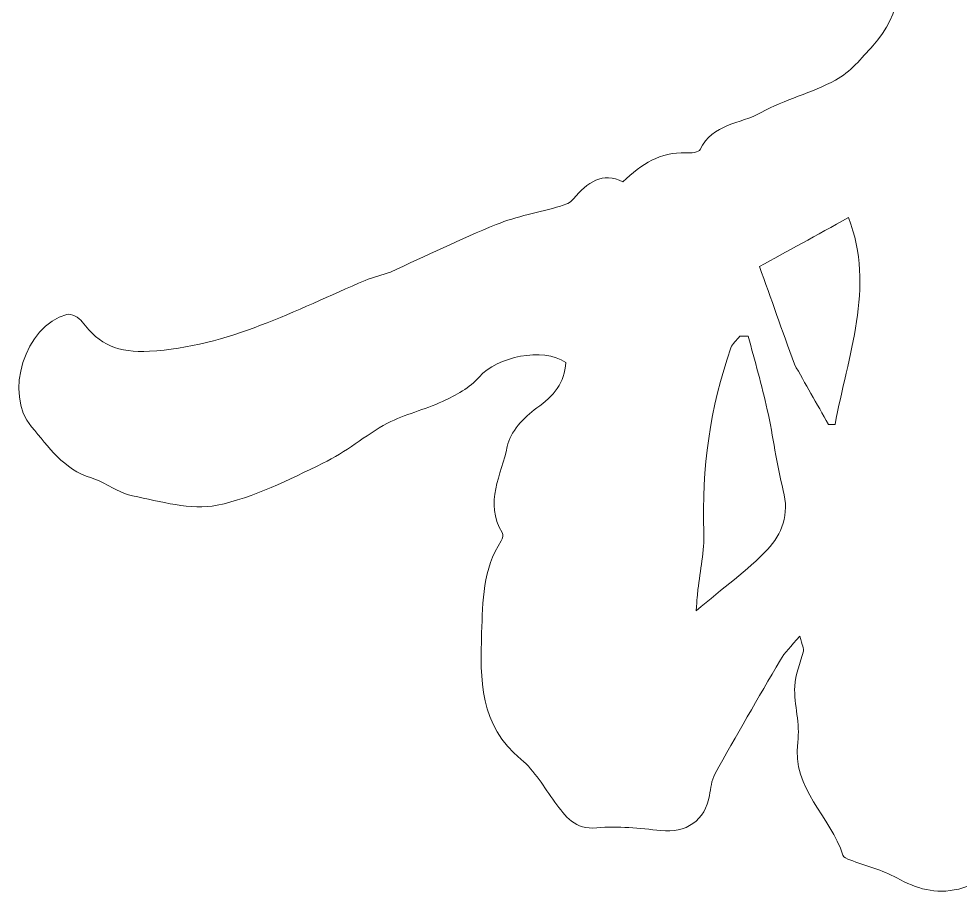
# Model space of a CAD drawing. Header units: inches. Extents: x -3272461 to -2504170, y 403793 to 1071042.
# Drawn here: x -2656481.4 to -2656050.6, y 619433.9 to 619833 of the extents above; entities that cross this region are included whole.
import ezdxf

# ---------------------------------------------------------------- set-up
doc = ezdxf.new("R2010")
doc.units = ezdxf.units.IN
doc.header["$LTSCALE"] = 1000
doc.header["$MEASUREMENT"] = 0
doc.layers.get('0').update_dxf_attribs({"lineweight": 18})

msp = doc.modelspace()

# ---------------------------------------------------------------- linework, layer by layer
for points in [[(-2656090.5, 619820.74), (-2656077.49, 619835.28), (-2656076.13, 619852.85), (-2656076.03, 619871.51)], [(-2656107.56, 619805.04), (-2656100.97, 619808.63), (-2656095.67, 619814.99), (-2656090.5, 619820.74)], [(-2656141.66, 619790.12), (-2656130.91, 619796.16), (-2656118.44, 619799.1), (-2656107.56, 619805.04)], [(-2656169.57, 619773.2), (-2656163.98, 619785.15), (-2656151.06, 619784.89), (-2656141.66, 619790.12)], [(-2656204.87, 619758.47), (-2656196.34, 619766.68), (-2656187.75, 619772.23), (-2656176.13, 619771.71)], [(-2656176.13, 619771.71), (-2656173.86, 619771.58), (-2656170.12, 619771.94), (-2656169.57, 619773.2)], [(-2656227.51, 619750.62), (-2656221.21, 619758.34), (-2656214.14, 619763.12), (-2656204.87, 619758.47)], [(-2656233.45, 619747.36), (-2656231.29, 619747.94), (-2656228.87, 619749.01), (-2656227.51, 619750.62)], [(-2656262.91, 619738.9), (-2656253.48, 619742.68), (-2656243.24, 619744.45), (-2656233.45, 619747.36)], [(-2656101.65, 619742.06), (-2656116.34, 619733.99), (-2656130.07, 619726.43), (-2656142.41, 619719.68)], [(-2656107.78, 619647.37), (-2656102.16, 619678.92), (-2656089.28, 619709.96), (-2656101.65, 619742.06)], [(-2656311.32, 619717.19), (-2656295.14, 619724.43), (-2656279.28, 619732.31), (-2656262.91, 619738.9)], [(-2656142.41, 619719.68), (-2656137.11, 619704.92), (-2656132.04, 619690.65), (-2656126.45, 619675.01)], [(-2656421.62, 619680.96), (-2656385.45, 619682.89), (-2656354.86, 619699.82), (-2656322.89, 619713.32)], [(-2656322.89, 619713.32), (-2656319.14, 619714.87), (-2656315.04, 619715.58), (-2656311.32, 619717.19)], [(-2656475.49, 619646.33), (-2656488.41, 619661.45), (-2656478.53, 619692.58), (-2656459.44, 619697.78)], [(-2656459.44, 619697.78), (-2656457.44, 619698.27), (-2656453.69, 619696.33), (-2656452.3, 619694.46)], [(-2656452.3, 619694.46), (-2656444.62, 619683.73), (-2656435.77, 619680.18), (-2656421.62, 619680.96)], [(-2656151.45, 619687.77), (-2656152.81, 619686), (-2656154.78, 619684.44), (-2656155.49, 619682.47)], [(-2656147.54, 619687.8), (-2656148.83, 619687.8), (-2656150.13, 619687.77), (-2656151.45, 619687.77)], [(-2656138.82, 619654.09), (-2656141.34, 619665.39), (-2656144.57, 619676.56), (-2656147.54, 619687.8)], [(-2656231, 619675.85), (-2656241.79, 619682.83), (-2656262.33, 619678.5), (-2656270.63, 619669.14)], [(-2656155.49, 619682.47), (-2656164.98, 619655.22), (-2656168.86, 619627.15), (-2656167.86, 619598.24)], [(-2656244.34, 619654.96), (-2656236.55, 619660.48), (-2656231.55, 619666.42), (-2656231, 619675.85)], [(-2656126.45, 619675.01), (-2656121.61, 619666.39), (-2656116.18, 619656.89), (-2656110.82, 619647.43)], [(-2656270.63, 619669.14), (-2656274.89, 619664.23), (-2656281.38, 619660.8), (-2656287.46, 619657.96)], [(-2656287.46, 619657.96), (-2656295.63, 619654.09), (-2656304.74, 619652.15), (-2656312.68, 619647.95)], [(-2656257.87, 619637.35), (-2656256.61, 619643.94), (-2656250.22, 619650.79), (-2656244.34, 619654.96)], [(-2656131.52, 619617.2), (-2656134.62, 619629.31), (-2656136.08, 619641.88), (-2656138.82, 619654.09)], [(-2656448.17, 619623.01), (-2656460.9, 619626.83), (-2656467.71, 619637.23), (-2656475.49, 619646.33)], [(-2656312.68, 619647.95), (-2656322.89, 619642.52), (-2656331.8, 619634.61), (-2656342.17, 619629.67)], [(-2656110.82, 619647.43), (-2656109.82, 619647.4), (-2656108.82, 619647.4), (-2656107.78, 619647.37)], [(-2656260.13, 619597.95), (-2656268.59, 619611.58), (-2656260.29, 619624.56), (-2656257.87, 619637.35)], [(-2656342.17, 619629.67), (-2656357.83, 619622.17), (-2656373.79, 619613.91), (-2656390.55, 619610.48)], [(-2656429.28, 619614.78), (-2656435.83, 619616.1), (-2656441.65, 619621.01), (-2656448.17, 619623.01)], [(-2656390.55, 619610.48), (-2656402.73, 619608.03), (-2656416.49, 619612.23), (-2656429.28, 619614.78)], [(-2656138.76, 619590.17), (-2656132.04, 619597.21), (-2656128.71, 619606.45), (-2656131.52, 619617.2)], [(-2656260.55, 619594.2), (-2656259.94, 619595.17), (-2656259.62, 619597.11), (-2656260.13, 619597.95)], [(-2656167.86, 619598.24), (-2656167.57, 619589.49), (-2656169.57, 619580.64), (-2656170.54, 619571.85)], [(-2656269.56, 619552.09), (-2656269.08, 619566.53), (-2656269.08, 619581.29), (-2656260.55, 619594.2)], [(-2656171.44, 619562.2), (-2656158.98, 619572.69), (-2656147.96, 619580.58), (-2656138.76, 619590.17)], [(-2656170.54, 619571.85), (-2656170.73, 619569.69), (-2656170.96, 619567.53), (-2656171.44, 619562.2)], [(-2656251.51, 619494.15), (-2656270.56, 619509.71), (-2656270.24, 619530.9), (-2656269.56, 619552.09)], [(-2656123.93, 619550.6), (-2656128, 619545.76), (-2656130.91, 619542.98), (-2656132.85, 619539.69)], [(-2656122.29, 619543.69), (-2656121.99, 619544.85), (-2656122.8, 619546.21), (-2656123.93, 619550.6)], [(-2656126.29, 619527.61), (-2656126.13, 619533), (-2656123.54, 619538.3), (-2656122.29, 619543.69)], [(-2656132.85, 619539.69), (-2656143.02, 619522.37), (-2656153.03, 619504.93), (-2656162.82, 619487.43)], [(-2656124.87, 619502.06), (-2656123.77, 619510.36), (-2656126.52, 619519.08), (-2656126.29, 619527.61)], [(-2656104.2, 619450.29), (-2656109.66, 619468.08), (-2656127.74, 619480.58), (-2656124.87, 619502.06)], [(-2656236.07, 619474.67), (-2656240.98, 619481.36), (-2656245.21, 619488.98), (-2656251.51, 619494.15)], [(-2656162.82, 619487.43), (-2656164.4, 619484.59), (-2656164.72, 619480.97), (-2656165.27, 619477.67)], [(-2656165.27, 619477.67), (-2656167.11, 619466.31), (-2656176.16, 619460.17), (-2656187.59, 619461.59)], [(-2656216.76, 619462.85), (-2656226.9, 619461.91), (-2656231.23, 619468.02), (-2656236.07, 619474.67)], [(-2656029.85, 619466.69), (-2656022.07, 619455.91), (-2656035.73, 619438.4), (-2656051.23, 619434.82)], [(-2656187.59, 619461.59), (-2656197.22, 619462.69), (-2656207.1, 619463.72), (-2656216.76, 619462.85)], [(-2656101.07, 619448.19), (-2656102.23, 619448.67), (-2656103.91, 619449.35), (-2656104.2, 619450.29)], [(-2656079.52, 619439.95), (-2656086.18, 619443.63), (-2656093.83, 619445.44), (-2656101.07, 619448.19)], [(-2656051.23, 619434.82), (-2656062.05, 619432.33), (-2656070.45, 619435.01), (-2656079.52, 619439.95)]]:
    msp.add_open_spline(points, degree=3)

doc.saveas('drawing.dxf')
